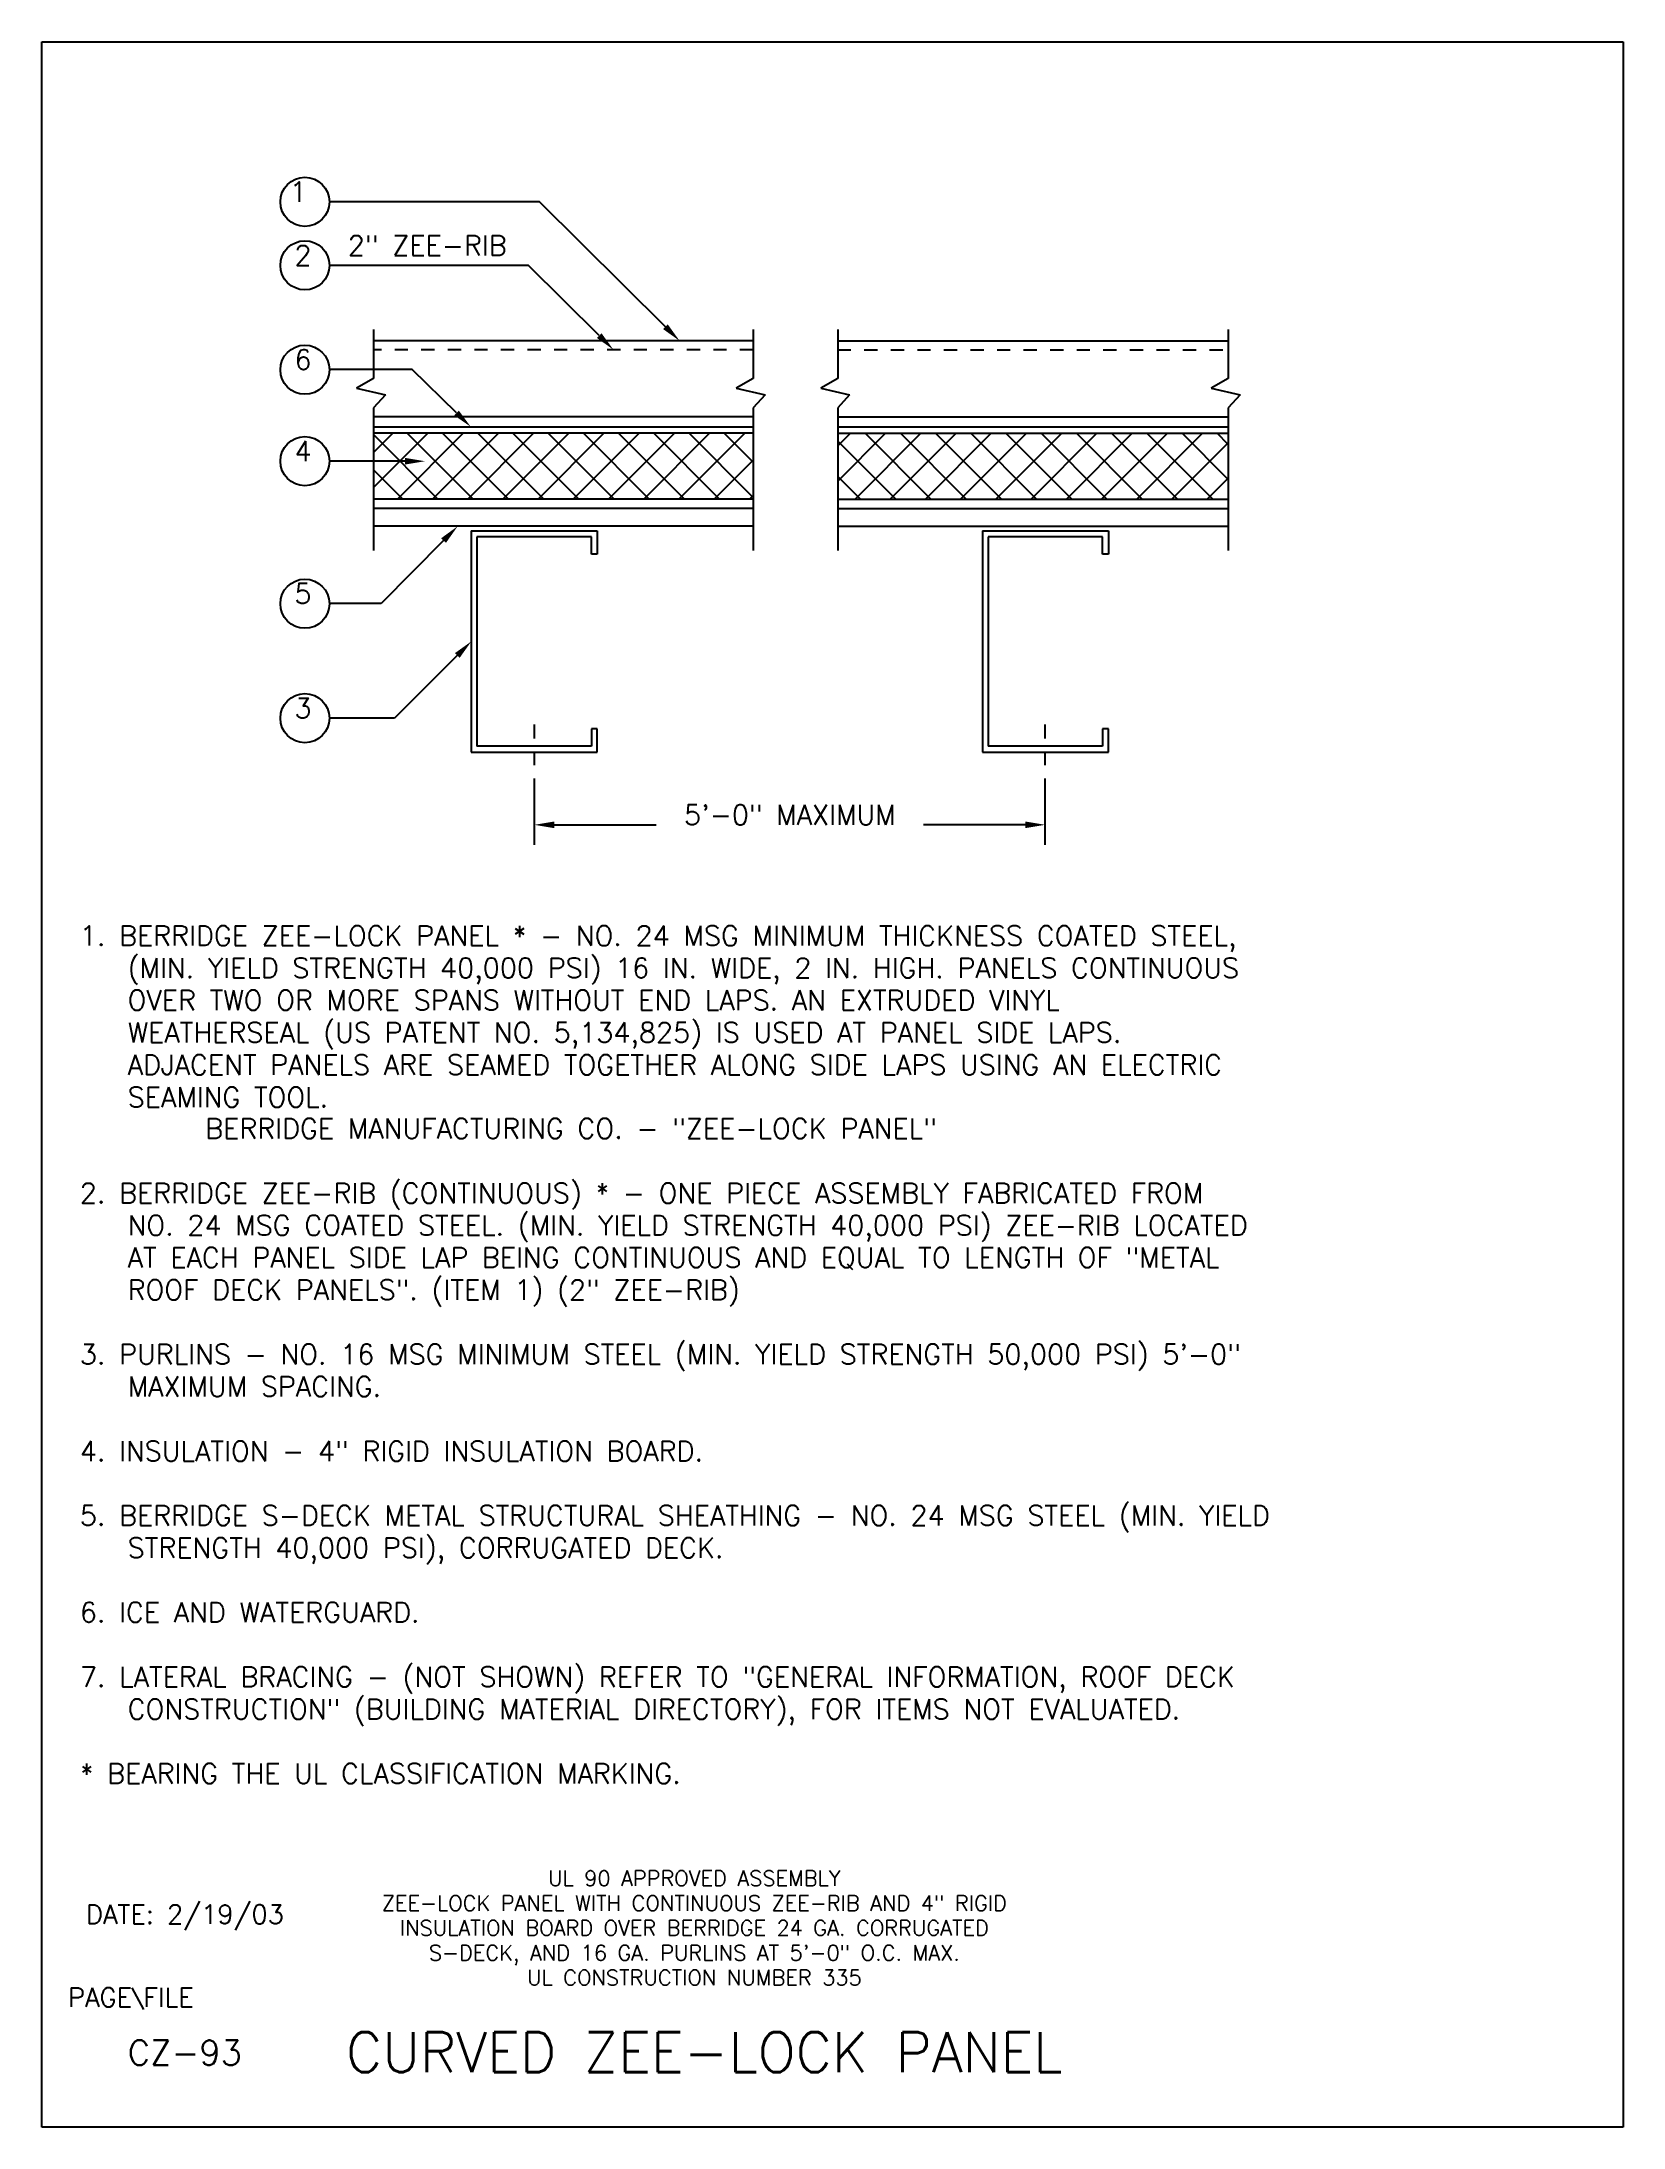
# Model space of a CAD drawing. Extents: x 0 to 11.9, y 0 to 15.7.
import ezdxf
from ezdxf.enums import TextEntityAlignment as Align

# ---------------------------------------------------------------- set-up
doc = ezdxf.new("R2010")
doc.units = 0
doc.header["$LTSCALE"] = 0.199995
doc.header["$MEASUREMENT"] = 0
doc.linetypes.add('CENTERX2', pattern=[4, 2.5, -0.5, 0.5, -0.5])
doc.linetypes.add('HIDDENX2', pattern=[0.75, 0.5, -0.25])
doc.layers.get('0').update_dxf_attribs({"linetype": 'CONTINUOUS'})
for name, color, linetype in [('BORDER', 7, 'CONTINUOUS'), ('CMP-FLSH', 7, 'CONTINUOUS'), ('DIM-TXT', 7, 'CONTINUOUS'), ('STRCTR', 7, 'CONTINUOUS')]:
    doc.layers.add(name, color=color, linetype=linetype)
doc.styles.add('ROMANS', font='romans', dxfattribs={"height": 0.15})

# ---------------------------------------------------------------- blocks, each defined once
blk = doc.blocks.new('*X0')
at = {"color": 0, "linetype": 'CONTINUOUS'}
for p, q in [((-0.597, 22.207), (-0.188, 22.616)), ((-0.597, 22.472), (-0.453, 22.616)), ((-0.418, 22.121), (0.077, 22.616)), ((0.153, 22.121), (-0.343, 22.616)), ((-0.153, 22.121), (0.343, 22.616)), ((0.418, 22.121), (-0.077, 22.616)), ((0.112, 22.121), (0.608, 22.616)), ((0.684, 22.121), (0.188, 22.616)), ((0.377, 22.121), (0.873, 22.616)), ((0.949, 22.121), (0.453, 22.616)), ((0.642, 22.121), (1.138, 22.616)), ((1.214, 22.121), (0.718, 22.616)), ((0.907, 22.121), (1.403, 22.616)), ((1.479, 22.121), (0.983, 22.616)), ((1.173, 22.121), (1.668, 22.616)), ((1.744, 22.121), (1.248, 22.616)), ((1.438, 22.121), (1.934, 22.616)), ((2.009, 22.121), (1.514, 22.616)), ((1.703, 22.121), (2.199, 22.616)), ((2.262, 22.133), (1.779, 22.616)), ((2.262, 22.398), (2.044, 22.616)), ((2.899, 22.521), (2.994, 22.616)), ((2.899, 22.256), (3.259, 22.616)), ((3.029, 22.121), (3.525, 22.616)), ((3.6, 22.121), (3.105, 22.616)), ((3.294, 22.121), (3.79, 22.616)), ((3.866, 22.121), (3.37, 22.616)), ((3.559, 22.121), (4.055, 22.616)), ((4.131, 22.121), (3.635, 22.616)), ((3.824, 22.121), (4.32, 22.616)), ((4.396, 22.121), (3.9, 22.616)), ((4.089, 22.121), (4.585, 22.616)), ((4.661, 22.121), (4.165, 22.616)), ((4.355, 22.121), (4.85, 22.616)), ((4.926, 22.121), (4.43, 22.616)), ((4.62, 22.121), (5.116, 22.616)), ((5.191, 22.121), (4.696, 22.616)), ((4.885, 22.121), (5.381, 22.616)), ((5.457, 22.121), (4.961, 22.616)), ((5.15, 22.121), (5.646, 22.616)), ((5.722, 22.121), (5.226, 22.616)), ((5.839, 22.268), (5.491, 22.616)), ((5.839, 22.533), (5.756, 22.616)), ((-0.112, 22.121), (-0.597, 22.606)), ((3.335, 22.121), (2.899, 22.557)), ((5.415, 22.121), (5.839, 22.545)), ((-0.377, 22.121), (-0.597, 22.341)), ((1.968, 22.121), (2.262, 22.415)), ((2.233, 22.121), (2.262, 22.149)), ((3.07, 22.121), (2.899, 22.292)), ((5.68, 22.121), (5.839, 22.279))]:
    blk.add_line(p, q, dxfattribs=at)

msp = doc.modelspace()

# ---------------------------------------------------------------- linework, layer by layer
at = {"color": 5, "linetype": 'CONTINUOUS'}
for p, q in [((0, 0), (0, 15.705)), ((0, 15.705), (11.91, 15.705)), ((11.91, 15.705), (11.91, 0)), ((11.91, 0), (0, 0))]:
    msp.add_line(p, q, dxfattribs=at)
at = {"layer": 'CMP-FLSH', "color": 1, "linetype": 'CONTINUOUS'}
for p, q in [((5.358, 13.453), (2.499, 13.453)), ((5.994, 13.453), (8.935, 13.453)), ((5.358, 12.879), (2.499, 12.879)), ((5.994, 12.879), (8.935, 12.879))]:
    msp.add_line(p, q, dxfattribs=at)
at = {"layer": 'CMP-FLSH', "color": 9, "linetype": 'HIDDENX2'}
for p, q in [((5.358, 13.386), (2.499, 13.386)), ((5.994, 13.386), (8.935, 13.386))]:
    msp.add_line(p, q, dxfattribs=at)
at = {"layer": 'CMP-FLSH', "color": 6, "linetype": 'CONTINUOUS'}
for p, q in [((2.499, 12.805), (5.358, 12.805)), ((5.994, 12.805), (8.935, 12.805))]:
    msp.add_line(p, q, dxfattribs=at)
at = {"layer": 'DIM-TXT', "color": 3, "linetype": 'CONTINUOUS'}
for p, q in [((3.749, 14.5), (2.167, 14.5)), ((4.697, 13.559), (3.749, 14.5)), ((3.665, 14.021), (2.167, 14.021)), ((4.198, 13.492), (3.665, 14.021)), ((2.79, 13.236), (2.167, 13.236)), ((3.124, 12.91), (2.79, 13.236)), ((2.736, 12.546), (2.167, 12.546)), ((3.026, 11.949), (2.556, 11.474)), ((2.556, 11.474), (2.167, 11.474)), ((3.129, 11.083), (2.656, 10.612)), ((2.656, 10.612), (2.167, 10.612)), ((3.86, 9.808), (4.627, 9.808)), ((7.407, 9.808), (6.64, 9.808))]:
    msp.add_line(p, q, dxfattribs=at)
at = {"layer": 'DIM-TXT', "color": 9, "linetype": 'CENTERX2'}
for p, q in [((3.71, 9.658), (3.71, 10.564)), ((7.557, 9.658), (7.557, 10.564))]:
    msp.add_line(p, q, dxfattribs=at)
at = {"layer": 'DIM-TXT', "color": 3, "linetype": 'CONTINUOUS'}
for centre in [(1.982, 14.499), (1.982, 14.021), (1.982, 13.235), (1.982, 12.546), (1.982, 11.473), (1.982, 10.611)]:
    msp.add_circle(centre, 0.185, dxfattribs=at)
for points in [[(4.216, 13.509), (4.181, 13.474), (4.305, 13.386)], [(4.714, 13.577), (4.679, 13.541), (4.803, 13.453)], [(3.141, 12.927), (3.106, 12.892), (3.231, 12.805)], [(2.736, 12.571), (2.736, 12.521), (2.886, 12.546)], [(3.008, 11.966), (3.044, 11.931), (3.132, 12.056)], [(3.112, 11.101), (3.147, 11.065), (3.235, 11.189)], [(3.86, 9.833), (3.86, 9.783), (3.71, 9.808)], [(7.407, 9.833), (7.407, 9.783), (7.557, 9.808)]]:
    msp.add_solid(points, dxfattribs=at)
at = {"layer": 'STRCTR', "color": 2, "linetype": 'CONTINUOUS'}
for p, q in [((2.499, 13.537), (2.499, 13.168)), ((5.358, 13.537), (5.358, 13.168)), ((5.994, 13.537), (5.994, 13.168)), ((8.935, 13.537), (8.935, 13.168)), ((2.499, 13.168), (2.371, 13.095)), ((2.371, 13.095), (2.588, 13.046)), ((2.588, 13.046), (2.499, 12.949)), ((5.358, 13.168), (5.23, 13.095)), ((5.23, 13.095), (5.447, 13.046)), ((5.447, 13.046), (5.358, 12.949)), ((5.994, 13.168), (5.867, 13.095)), ((5.867, 13.095), (6.084, 13.046)), ((6.084, 13.046), (5.994, 12.949)), ((8.935, 13.168), (8.807, 13.095)), ((8.807, 13.095), (9.025, 13.046)), ((9.025, 13.046), (8.935, 12.949)), ((2.499, 12.949), (2.499, 11.873)), ((5.358, 12.949), (5.358, 11.873)), ((5.994, 12.949), (5.994, 11.873)), ((8.935, 12.949), (8.935, 11.873))]:
    msp.add_line(p, q, dxfattribs=at)
at = {"layer": 'STRCTR', "color": 4, "linetype": 'CONTINUOUS'}
for p, q in [((5.358, 12.756), (2.499, 12.756)), ((5.994, 12.756), (8.935, 12.756)), ((5.358, 12.261), (2.499, 12.261)), ((5.994, 12.261), (8.935, 12.261)), ((5.358, 12.189), (2.499, 12.189)), ((5.994, 12.189), (8.935, 12.189)), ((5.358, 12.056), (2.499, 12.056)), ((3.235, 12.021), (3.235, 10.356)), ((3.235, 12.021), (4.184, 12.021)), ((4.139, 11.977), (3.277, 11.977)), ((3.277, 11.977), (3.277, 10.401)), ((4.139, 11.847), (4.139, 11.977)), ((4.184, 12.021), (4.184, 11.847)), ((5.994, 12.056), (8.935, 12.056)), ((7.085, 12.021), (7.085, 10.356)), ((7.085, 12.021), (8.034, 12.021)), ((7.989, 11.977), (7.126, 11.977)), ((7.126, 11.977), (7.126, 10.401)), ((7.989, 11.847), (7.989, 11.977)), ((8.034, 12.021), (8.034, 11.847)), ((4.184, 11.847), (4.139, 11.847)), ((8.034, 11.847), (7.989, 11.847)), ((4.184, 10.53), (4.139, 10.53)), ((4.139, 10.53), (4.139, 10.401)), ((4.184, 10.356), (4.184, 10.53)), ((8.034, 10.53), (7.989, 10.53)), ((7.989, 10.53), (7.989, 10.401)), ((8.034, 10.356), (8.034, 10.53)), ((4.139, 10.401), (3.277, 10.401)), ((7.989, 10.401), (7.126, 10.401)), ((3.235, 10.356), (4.184, 10.356)), ((7.085, 10.356), (8.034, 10.356))]:
    msp.add_line(p, q, dxfattribs=at)

# ---------------------------------------------------------------- block references
msp.add_blockref('*X0', (3.096, -9.86), dxfattribs=at)

# ---------------------------------------------------------------- texts
at = {"layer": 'BORDER', "color": 3, "linetype": 'CONTINUOUS', "style": 'ROMANS'}
for s, p in [('UL 90 APPROVED ASSEMBLY', (4.915, 1.817)), ('ZEE-LOCK PANEL WITH CONTINUOUS ZEE-RIB AND 4" RIGID', (4.915, 1.63)), ('INSULATION BOARD OVER BERRIDGE 24 GA. CORRUGATED', (4.915, 1.443)), ('S-DECK, AND 16 GA. PURLINS AT 5\'-0" O.C. MAX.', (4.915, 1.256)), ('UL CONSTRUCTION NUMBER 335', (4.915, 1.069))]:
    msp.add_text(s, height=0.11549, dxfattribs=at).set_placement(p, align=Align.CENTER)
msp.add_text('DATE: 2/19/03', height=0.14265, dxfattribs=at).set_placement((1.078, 1.594), align=Align.MIDDLE)
msp.add_text('PAGE\\FILE', height=0.1426, dxfattribs=at).set_placement((0.197, 0.907))
at = {"layer": 'BORDER', "color": 2, "linetype": 'CONTINUOUS', "style": 'ROMANS'}
msp.add_text('CZ-93', height=0.1875, dxfattribs=at).set_placement((1.078, 0.562), align=Align.MIDDLE)
at = {"layer": 'BORDER', "color": 5, "style": 'ROMANS'}
msp.add_text('CURVED ZEE-LOCK PANEL', height=0.30271, dxfattribs=at).set_placement((4.99, 0.566), align=Align.MIDDLE)
at = {"layer": 'DIM-TXT', "color": 3, "linetype": 'CONTINUOUS', "style": 'ROMANS'}
for s, p in [('1', (1.997, 14.5)), ('2', (2.032, 14.021)), ('6', (2.032, 13.236)), ('4', (2.032, 12.546)), ('5', (2.032, 11.474)), ('3', (2.032, 10.612))]:
    msp.add_text(s, height=0.15, dxfattribs=at).set_placement(p, align=Align.RIGHT)
for s, p in [('2" ZEE-RIB', (2.903, 14.096)), ('5\'-0" MAXIMUM', (5.634, 9.808))]:
    msp.add_text(s, height=0.15, dxfattribs=at).set_placement(p, align=Align.CENTER)
for s, p in [('1. BERRIDGE ZEE-LOCK PANEL * - NO. 24 MSG MINIMUM THICKNESS COATED STEEL,', (0.287, 8.898)), ('(MIN. YIELD STRENGTH 40,000 PSI) 16 IN. WIDE, 2 IN. HIGH. PANELS CONTINUOUS', (0.647, 8.655)), ('OVER TWO OR MORE SPANS WITHOUT END LAPS. AN EXTRUDED VINYL', (0.647, 8.412)), ('WEATHERSEAL (US PATENT NO. 5,134,825) IS USED AT PANEL SIDE LAPS.', (0.647, 8.169)), ('ADJACENT PANELS ARE SEAMED TOGETHER ALONG SIDE LAPS USING AN ELECTRIC', (0.647, 7.926)), ('SEAMING TOOL.', (0.647, 7.682)), ('BERRIDGE MANUFACTURING CO. - "ZEE-LOCK PANEL"', (1.231, 7.446)), ('2. BERRIDGE ZEE-RIB (CONTINUOUS) * - ONE PIECE ASSEMBLY FABRICATED FROM', (0.287, 6.96)), ('NO. 24 MSG COATED STEEL. (MIN. YIELD STRENGTH 40,000 PSI) ZEE-RIB LOCATED', (0.647, 6.717)), ('AT EACH PANEL SIDE LAP BEING CONTINUOUS AND EQUAL TO LENGTH OF "METAL', (0.647, 6.474)), ('ROOF DECK PANELS". (ITEM 1) (2" ZEE-RIB)', (0.647, 6.232)), ('3. PURLINS - NO. 16 MSG MINIMUM STEEL (MIN. YIELD STRENGTH 50,000 PSI) 5\'-0"', (0.287, 5.746)), ('MAXIMUM SPACING.', (0.647, 5.503)), ('4. INSULATION - 4" RIGID INSULATION BOARD.', (0.287, 5.017)), ('5. BERRIDGE S-DECK METAL STRUCTURAL SHEATHING - NO. 24 MSG STEEL (MIN. YIELD', (0.287, 4.532)), ('STRENGTH 40,000 PSI), CORRUGATED DECK.', (0.647, 4.289)), ('6. ICE AND WATERGUARD.', (0.287, 3.803)), ('7. LATERAL BRACING - (NOT SHOWN) REFER TO "GENERAL INFORMATION, ROOF DECK', (0.287, 3.317)), ('CONSTRUCTION" (BUILDING MATERIAL DIRECTORY), FOR ITEMS NOT EVALUATED.', (0.647, 3.074)), ('* BEARING THE UL CLASSIFICATION MARKING.', (0.287, 2.589))]:
    msp.add_text(s, height=0.15, dxfattribs=at).set_placement(p)

doc.saveas('drawing.dxf')
